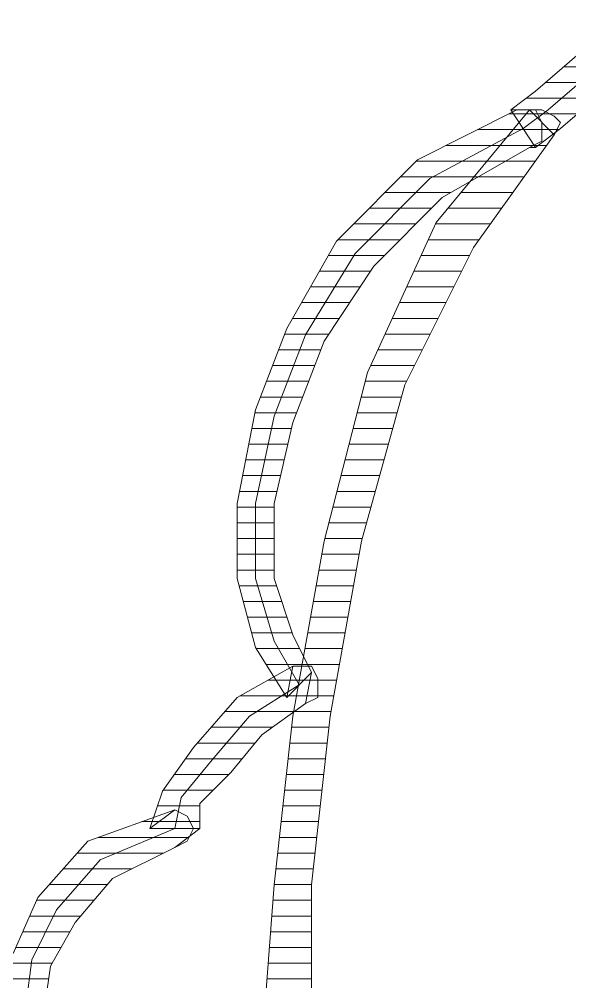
# Model space of a CAD drawing. Header units: centimetres. Extents: x 54005 to 61405, y 90310 to 94744.
# Drawn here: x 56701.77 to 56706.15, y 93065.13 to 93072.78 of the extents above; entities that cross this region are included whole.
import ezdxf

# ---------------------------------------------------------------- set-up
doc = ezdxf.new("R2010")
doc.units = ezdxf.units.CM
doc.header["$LTSCALE"] = 25
doc.layers.get('0').update_dxf_attribs({"lineweight": 0})
pattern_1 = [(360, (-5108.51305, -673.59423), (1e-16, 0.125), [25])]

# ---------------------------------------------------------------- blocks, each defined once
blk = doc.blocks.new('by')
at = {"ltscale": 30}
h = blk.add_hatch(dxfattribs=at)
h.set_pattern_fill('DC_LINES', color=256, scale=0.1, style=0)
h.set_pattern_definition(pattern_1)
edge = h.paths.add_edge_path(flags=0)
edge.add_line((6398.281, 2231.9099), (6398.4284, 2231.8106))
edge.add_line((6398.4284, 2231.8106), (6397.7859, 2231.6119))
edge.add_line((6397.7859, 2231.6119), (6397.1423, 2231.3635))
edge.add_line((6397.1423, 2231.3635), (6396.4997, 2231.0158))
edge.add_line((6396.4997, 2231.0158), (6395.9548, 2230.6681))
edge.add_line((6395.9548, 2230.6681), (6395.4109, 2230.2706))
edge.add_line((6395.4109, 2230.2706), (6395.0154, 2229.9726))
edge.add_line((6395.0154, 2229.9726), (6394.6687, 2229.6746))
edge.add_line((6394.6687, 2229.6746), (6394.4714, 2229.5256))
edge.add_line((6394.4714, 2229.5256), (6394.2732, 2229.8236))
edge.add_line((6394.2732, 2229.8236), (6394.4714, 2229.9726))
edge.add_line((6394.4714, 2229.9726), (6394.8171, 2230.2706))
edge.add_line((6394.8171, 2230.2706), (6395.2126, 2230.5687))
edge.add_line((6395.2126, 2230.5687), (6395.7575, 2230.9661))
edge.add_line((6395.7575, 2230.9661), (6396.4001, 2231.3139))
edge.add_line((6396.4001, 2231.3139), (6397.0437, 2231.6615))
edge.add_line((6397.0437, 2231.6615), (6397.6872, 2231.9099))
edge.add_line((6397.6872, 2231.9099), (6398.4284, 2232.1086))
edge.add_line((6398.4284, 2232.1086), (6398.5779, 2232.0093))
edge.add_line((6398.5779, 2232.0093), (6398.4284, 2232.1086))
edge.add_line((6398.4284, 2232.1086), (6398.528, 2232.0589))
edge.add_line((6398.528, 2232.0589), (6398.5779, 2231.9596))
edge.add_line((6398.5779, 2231.9596), (6398.528, 2231.8602))
edge.add_line((6398.528, 2231.8602), (6398.4284, 2231.8106))
h = blk.add_hatch(dxfattribs=at)
h.set_pattern_fill('DC_LINES', color=256, scale=0.1, style=0)
h.set_pattern_definition(pattern_1)
edge = h.paths.add_edge_path(flags=0)
edge.add_line((6394.4714, 2229.5256), (6394.4216, 2229.5256))
edge.add_line((6394.4216, 2229.5256), (6393.7292, 2229.1282))
edge.add_line((6393.7292, 2229.1282), (6393.1843, 2228.5817))
edge.add_line((6393.1843, 2228.5817), (6392.7888, 2227.9857))
edge.add_line((6392.7888, 2227.9857), (6392.5417, 2227.3399))
edge.add_line((6392.5417, 2227.3399), (6392.3933, 2226.6941))
edge.add_line((6392.3933, 2226.6941), (6392.3933, 2226.098))
edge.add_line((6392.3933, 2226.098), (6392.5417, 2225.651))
edge.add_line((6392.5417, 2225.651), (6392.6902, 2225.3529))
edge.add_line((6392.6902, 2225.3529), (6392.4919, 2225.1543))
edge.add_line((6392.4919, 2225.1543), (6392.2448, 2225.5516))
edge.add_line((6392.2448, 2225.5516), (6392.0964, 2226.098))
edge.add_line((6392.0964, 2226.098), (6392.0964, 2226.6941))
edge.add_line((6392.0964, 2226.6941), (6392.2448, 2227.4392))
edge.add_line((6392.2448, 2227.4392), (6392.4919, 2228.085))
edge.add_line((6392.4919, 2228.085), (6392.8874, 2228.7804))
edge.add_line((6392.8874, 2228.7804), (6393.531, 2229.4262))
edge.add_line((6393.531, 2229.4262), (6394.323, 2229.8236))
edge.add_line((6394.323, 2229.8236), (6394.2732, 2229.8236))
edge.add_line((6394.2732, 2229.8236), (6394.323, 2229.8236))
edge.add_line((6394.323, 2229.8236), (6394.4714, 2229.8236))
edge.add_line((6394.4714, 2229.8236), (6394.5202, 2229.7243))
edge.add_line((6394.5202, 2229.7243), (6394.5202, 2229.5752))
edge.add_line((6394.5202, 2229.5752), (6394.4216, 2229.5256))
h = blk.add_hatch(dxfattribs=at)
h.set_pattern_fill('DC_LINES', color=256, scale=0.1, style=0)
h.set_pattern_definition(pattern_1)
edge = h.paths.add_edge_path(flags=0)
edge.add_line((6394.6198, 2229.6249), (6393.9763, 2228.7308))
edge.add_line((6393.9763, 2228.7308), (6393.4323, 2227.6379))
edge.add_line((6393.4323, 2227.6379), (6393.0857, 2226.3961))
edge.add_line((6393.0857, 2226.3961), (6392.8386, 2225.0052))
edge.add_line((6392.8386, 2225.0052), (6392.6902, 2223.664))
edge.add_line((6392.6902, 2223.664), (6392.6902, 2222.3725))
edge.add_line((6392.6902, 2222.3725), (6392.6902, 2221.3293))
edge.add_line((6392.6902, 2221.3293), (6392.739, 2220.5842))
edge.add_line((6392.739, 2220.5842), (6392.4421, 2220.5842))
edge.add_line((6392.4421, 2220.5842), (6392.3933, 2221.3293))
edge.add_line((6392.3933, 2221.3293), (6392.2937, 2222.3725))
edge.add_line((6392.2937, 2222.3725), (6392.3933, 2223.664))
edge.add_line((6392.3933, 2223.664), (6392.5417, 2225.0052))
edge.add_line((6392.5417, 2225.0052), (6392.7888, 2226.3961))
edge.add_line((6392.7888, 2226.3961), (6393.1355, 2227.7373))
edge.add_line((6393.1355, 2227.7373), (6393.6794, 2228.9295))
edge.add_line((6393.6794, 2228.9295), (6394.4216, 2229.8236))
h = blk.add_hatch(dxfattribs=at)
h.set_pattern_fill('DC_LINES', color=256, scale=0.1, style=0)
h.set_pattern_definition(pattern_1)
edge = h.paths.add_edge_path(flags=0)
edge.add_line((6392.6902, 2225.3529), (6392.6404, 2225.1045))
edge.add_line((6392.6404, 2225.1045), (6392.2937, 2224.8562))
edge.add_line((6392.2937, 2224.8562), (6392.0466, 2224.5581))
edge.add_line((6392.0466, 2224.5581), (6391.7995, 2224.3098))
edge.add_line((6391.7995, 2224.3098), (6391.7995, 2224.1111))
edge.add_line((6391.7995, 2224.1111), (6391.403, 2224.1111))
edge.add_line((6391.403, 2224.1111), (6391.5027, 2224.4091))
edge.add_line((6391.5027, 2224.4091), (6391.7497, 2224.7569))
edge.add_line((6391.7497, 2224.7569), (6392.0964, 2225.1543))
edge.add_line((6392.0964, 2225.1543), (6392.5417, 2225.4026))
edge.add_line((6392.5417, 2225.4026), (6392.4919, 2225.1543))
edge.add_line((6392.4919, 2225.1543), (6392.5417, 2225.4026))
edge.add_line((6392.5417, 2225.4026), (6392.6902, 2225.4026))
edge.add_line((6392.6902, 2225.4026), (6392.739, 2225.3032))
edge.add_line((6392.739, 2225.3032), (6392.739, 2225.1543))
edge.add_line((6392.739, 2225.1543), (6392.6404, 2225.1045))
h = blk.add_hatch(dxfattribs=at)
h.set_pattern_fill('DC_LINES', color=256, scale=0.1, style=0)
h.set_pattern_definition(pattern_1)
edge = h.paths.add_edge_path(flags=0)
edge.add_line((6391.7995, 2224.1111), (6391.6013, 2223.9621))
edge.add_line((6391.6013, 2223.9621), (6391.1072, 2223.7137))
edge.add_line((6391.1072, 2223.7137), (6390.8093, 2223.3659))
edge.add_line((6390.8093, 2223.3659), (6390.612, 2223.0183))
edge.add_line((6390.612, 2223.0183), (6390.5622, 2222.6706))
edge.add_line((6390.5622, 2222.6706), (6390.2654, 2222.6706))
edge.add_line((6390.2654, 2222.6706), (6390.3152, 2223.1176))
edge.add_line((6390.3152, 2223.1176), (6390.5134, 2223.5647))
edge.add_line((6390.5134, 2223.5647), (6390.9089, 2224.0117))
edge.add_line((6390.9089, 2224.0117), (6391.6013, 2224.2601))
edge.add_line((6391.6013, 2224.2601), (6391.403, 2224.1111))
edge.add_line((6391.403, 2224.1111), (6391.6013, 2224.2601))
edge.add_line((6391.6013, 2224.2601), (6391.6999, 2224.2104))
edge.add_line((6391.6999, 2224.2104), (6391.7497, 2224.1111))
edge.add_line((6391.7497, 2224.1111), (6391.6999, 2224.0117))
edge.add_line((6391.6999, 2224.0117), (6391.6013, 2223.9621))
for p, q in [((6394.4714, 2229.9726, -4.5045), (6394.8171, 2230.2706, -4.5045)), ((6394.57, 2229.8236, -4.5045), (6394.9157, 2230.1216, -4.5045)), ((6394.2732, 2229.8236, -4.5045), (6394.4714, 2229.9726, -4.5045)), ((6395.0154, 2229.9726, -4.5045), (6394.6687, 2229.6746, -4.5045)), ((6393.531, 2229.4262, -4.5045), (6394.323, 2229.8236, -4.5045)), ((6393.6794, 2228.9295, -4.5045), (6394.4216, 2229.8236, -4.5045)), ((6394.4714, 2229.5256, -4.5045), (6394.2732, 2229.8236, -4.5045)), ((6394.323, 2229.8236, -4.5045), (6394.2732, 2229.8236, -4.5045)), ((6394.2732, 2229.8236, -4.5045), (6394.323, 2229.8236, -4.5045)), ((6394.323, 2229.8236, -4.5045), (6394.4714, 2229.8236, -4.5045)), ((6394.3718, 2229.6746, -4.5045), (6394.57, 2229.8236, -4.5045)), ((6394.4216, 2229.8236, -4.5045), (6394.5202, 2229.8236, -4.5045)), ((6394.6198, 2229.6249, -4.5045), (6394.4216, 2229.8236, -4.5045)), ((6394.4216, 2229.8236, -4.5045), (6394.4216, 2229.8236, -4.5045)), ((6394.4216, 2229.8236, -4.5045), (6394.6198, 2229.6249, -4.5045)), ((6394.4714, 2229.8236, -4.5045), (6394.5202, 2229.7243, -4.5045)), ((6394.5202, 2229.8236, -4.5045), (6394.6198, 2229.7739, -4.5045)), ((6394.6198, 2229.7739, -4.5045), (6394.6687, 2229.7243, -4.5045)), ((6394.5202, 2229.7243, -4.5045), (6394.5202, 2229.5752, -4.5045)), ((6394.6687, 2229.7243, -4.5045), (6394.6198, 2229.6249, -4.5045)), ((6393.6296, 2229.2772, -4.5045), (6394.3718, 2229.6746, -4.5045)), ((6394.6198, 2229.6249, -4.5045), (6393.9763, 2228.7308, -4.5045)), ((6394.6687, 2229.6746, -4.5045), (6394.4714, 2229.5256, -4.5045)), ((6394.6198, 2229.6249, -4.5045), (6394.6198, 2229.6249, -4.5045)), ((6394.5202, 2229.5752, -4.5045), (6394.4216, 2229.5256, -4.5045)), ((6394.4216, 2229.5256, -4.5045), (6393.7292, 2229.1282, -4.5045)), ((6394.4714, 2229.5256, -4.5045), (6394.4216, 2229.5256, -4.5045)), ((6394.4216, 2229.5256, -4.5045), (6394.4714, 2229.5256, -4.5045)), ((6394.4714, 2229.5256, -4.5045), (6394.4714, 2229.5256, -4.5045)), ((6392.8874, 2228.7804, -4.5045), (6393.531, 2229.4262, -4.5045)), ((6393.0359, 2228.6811, -4.5045), (6393.6296, 2229.2772, -4.5045)), ((6393.7292, 2229.1282, -4.5045), (6393.1843, 2228.5817, -4.5045)), ((6393.1355, 2227.7373, -4.5045), (6393.6794, 2228.9295, -4.5045)), ((6392.4919, 2228.085, -4.5045), (6392.8874, 2228.7804, -4.5045)), ((6393.9763, 2228.7308, -4.5045), (6393.4323, 2227.6379, -4.5045)), ((6392.6404, 2228.0354, -4.5045), (6393.0359, 2228.6811, -4.5045)), ((6393.1843, 2228.5817, -4.5045), (6392.7888, 2227.9857, -4.5045)), ((6392.2448, 2227.4392, -4.5045), (6392.4919, 2228.085, -4.5045)), ((6392.3933, 2227.3895, -4.5045), (6392.6404, 2228.0354, -4.5045)), ((6392.7888, 2227.9857, -4.5045), (6392.5417, 2227.3399, -4.5045)), ((6392.7888, 2226.3961, -4.5045), (6393.1355, 2227.7373, -4.5045)), ((6393.4323, 2227.6379, -4.5045), (6393.0857, 2226.3961, -4.5045)), ((6392.0964, 2226.6941, -4.5045), (6392.2448, 2227.4392, -4.5045)), ((6392.2448, 2226.6941, -4.5045), (6392.3933, 2227.3895, -4.5045)), ((6392.5417, 2227.3399, -4.5045), (6392.3933, 2226.6941, -4.5045)), ((6392.0964, 2226.098, -4.5045), (6392.0964, 2226.6941, -4.5045)), ((6392.2448, 2226.098, -4.5045), (6392.2448, 2226.6941, -4.5045)), ((6392.3933, 2226.6941, -4.5045), (6392.3933, 2226.098, -4.5045)), ((6392.5417, 2225.0052, -4.5045), (6392.7888, 2226.3961, -4.5045)), ((6393.0857, 2226.3961, -4.5045), (6392.8386, 2225.0052, -4.5045)), ((6392.2448, 2225.5516, -4.5045), (6392.0964, 2226.098, -4.5045)), ((6392.3933, 2225.6013, -4.5045), (6392.2448, 2226.098, -4.5045)), ((6392.3933, 2226.098, -4.5045), (6392.5417, 2225.651, -4.5045)), ((6392.5417, 2225.651, -4.5045), (6392.6902, 2225.3529, -4.5045)), ((6392.4919, 2225.1543, -4.5045), (6392.2448, 2225.5516, -4.5045)), ((6392.5905, 2225.2536, -4.5045), (6392.3933, 2225.6013, -4.5045)), ((6392.0964, 2225.1543, -4.5045), (6392.5417, 2225.4026, -4.5045)), ((6392.5417, 2225.4026, -4.5045), (6392.4919, 2225.1543, -4.5045)), ((6392.4919, 2225.1543, -4.5045), (6392.5417, 2225.4026, -4.5045)), ((6392.5417, 2225.4026, -4.5045), (6392.6902, 2225.4026, -4.5045)), ((6392.6902, 2225.4026, -4.5045), (6392.739, 2225.3032, -4.5045)), ((6392.6902, 2225.3529, -4.5045), (6392.4919, 2225.1543, -4.5045)), ((6392.6902, 2225.3529, -4.5045), (6392.6404, 2225.1045, -4.5045)), ((6392.6404, 2225.1045, -4.5045), (6392.6902, 2225.3529, -4.5045)), ((6392.6902, 2225.3529, -4.5045), (6392.6902, 2225.3529, -4.5045)), ((6392.195, 2225.0052, -4.5045), (6392.5905, 2225.2536, -4.5045)), ((6392.739, 2225.3032, -4.5045), (6392.739, 2225.1543, -4.5045)), ((6391.7497, 2224.7569, -4.5045), (6392.0964, 2225.1543, -4.5045)), ((6392.6404, 2225.1045, -4.5045), (6392.2937, 2224.8562, -4.5045)), ((6392.739, 2225.1543, -4.5045), (6392.6404, 2225.1045, -4.5045)), ((6391.8982, 2224.6575, -4.5045), (6392.195, 2225.0052, -4.5045)), ((6392.3933, 2223.664, -4.5045), (6392.5417, 2225.0052, -4.5045)), ((6392.8386, 2225.0052, -4.5045), (6392.6902, 2223.664, -4.5045)), ((6392.2937, 2224.8562, -4.5045), (6392.0466, 2224.5581, -4.5045)), ((6391.5027, 2224.4091, -4.5045), (6391.7497, 2224.7569, -4.5045)), ((6391.6511, 2224.3594, -4.5045), (6391.8982, 2224.6575, -4.5045)), ((6392.0466, 2224.5581, -4.5045), (6391.7995, 2224.3098, -4.5045)), ((6391.403, 2224.1111, -4.5045), (6391.5027, 2224.4091, -4.5045)), ((6391.6013, 2224.1111, -4.5045), (6391.6511, 2224.3594, -4.5045)), ((6390.9089, 2224.0117, -4.5045), (6391.6013, 2224.2601, -4.5045)), ((6391.6013, 2224.2601, -4.5045), (6391.403, 2224.1111, -4.5045)), ((6391.403, 2224.1111, -4.5045), (6391.6013, 2224.2601, -4.5045)), ((6391.6013, 2224.2601, -4.5045), (6391.6999, 2224.2104, -4.5045)), ((6391.7995, 2224.3098, -4.5045), (6391.7995, 2224.1111, -4.5045)), ((6391.6999, 2224.2104, -4.5045), (6391.7497, 2224.1111, -4.5045)), ((6391.0075, 2223.8627, -4.5045), (6391.6013, 2224.1111, -4.5045)), ((6391.7995, 2224.1111, -4.5045), (6391.403, 2224.1111, -4.5045)), ((6391.7995, 2224.1111, -4.5045), (6391.6013, 2223.9621, -4.5045)), ((6391.6013, 2223.9621, -4.5045), (6391.7995, 2224.1111, -4.5045)), ((6391.7497, 2224.1111, -4.5045), (6391.6999, 2224.0117, -4.5045)), ((6391.7995, 2224.1111, -4.5045), (6391.7995, 2224.1111, -4.5045)), ((6390.5134, 2223.5647, -4.5045), (6390.9089, 2224.0117, -4.5045)), ((6391.6013, 2223.9621, -4.5045), (6391.1072, 2223.7137, -4.5045)), ((6391.6999, 2224.0117, -4.5045), (6391.6013, 2223.9621, -4.5045)), ((6390.6609, 2223.4654, -4.5045), (6391.0075, 2223.8627, -4.5045)), ((6391.1072, 2223.7137, -4.5045), (6390.8093, 2223.3659, -4.5045)), ((6392.2937, 2222.3725, -4.5045), (6392.3933, 2223.664, -4.5045)), ((6392.6902, 2223.664, -4.5045), (6392.6902, 2222.3725, -4.5045)), ((6390.3152, 2223.1176, -4.5045), (6390.5134, 2223.5647, -4.5045)), ((6390.4636, 2223.0679, -4.5045), (6390.6609, 2223.4654, -4.5045)), ((6390.8093, 2223.3659, -4.5045), (6390.612, 2223.0183, -4.5045)), ((6390.4138, 2222.6706, -4.5045), (6390.4636, 2223.0679, -4.5045)), ((6390.612, 2223.0183, -4.5045), (6390.5622, 2222.6706, -4.5045))]:
    blk.add_line(p, q, dxfattribs=at)

msp = doc.modelspace()

# ---------------------------------------------------------------- block references
msp.add_blockref('by', (50311.4071, 90842.2393, 4.5045))

doc.saveas('drawing.dxf')
